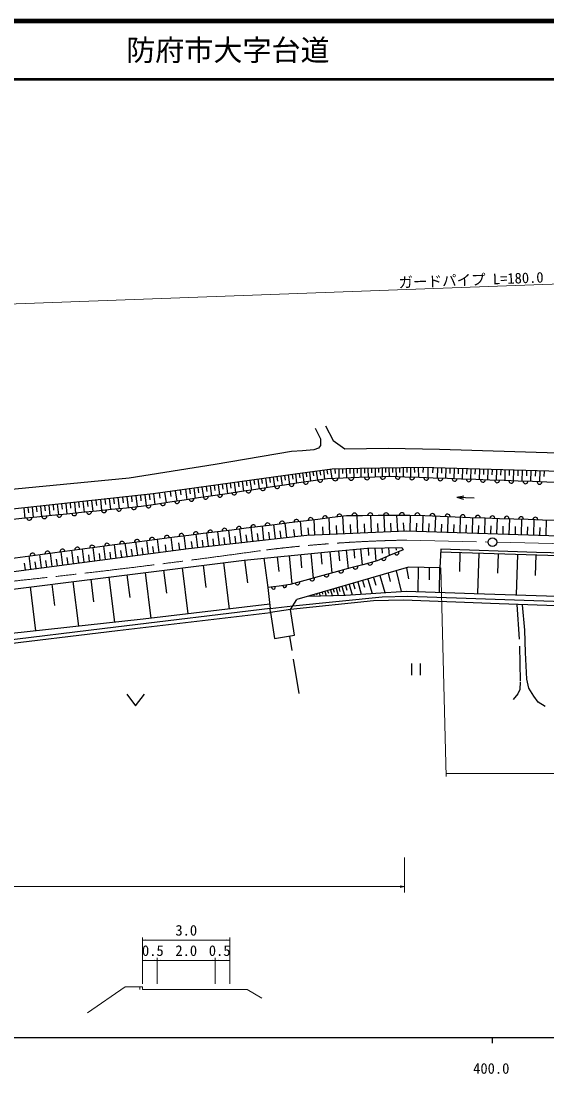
# Model space of a CAD drawing. Units: millimetres, scale not verified. Extents: x 40000 to 680000, y 20000 to 380000.
# Drawn here: x 386935 to 477420, y 198715 to 380000 of the extents above; entities that cross this region are included whole.
import ezdxf
from ezdxf.enums import TextEntityAlignment as Align

# ---------------------------------------------------------------- set-up
doc = ezdxf.new("R2010")
doc.units = ezdxf.units.MM
doc.header["$LTSCALE"] = 1000
doc.linetypes.add('CHAIN', pattern=[18.5, 12, -1.5, 3.5, -1.5])
doc.linetypes.add('DASHED', pattern=[7.5, 6, -1.5])
for name, color, linetype, lineweight in [('M-BGD', 7, 'Continuous', 25), ('M-BGD-EXST', 7, 'Continuous', 25), ('M-BMK', 2, 'CHAIN', 13), ('M-BMK-SRVR', 3, 'Continuous', 25), ('M-STR-HTXT', 7, 'Continuous', 13), ('M-TTL', 2, 'Continuous', 140), ('M-TTL-BAND', 7, 'Continuous', 25), ('M-TTL-LINE', 7, 'Continuous', 50)]:
    doc.layers.add(name, color=color, linetype=linetype, lineweight=lineweight)
doc.layers.add('M-TTL-TXT', color=7, linetype='Continuous')
doc.styles.add('ＭＳ ゴシック', font='')
doc.styles.get('ＭＳ ゴシック').set_extended_font_data('MS Gothic')

# ---------------------------------------------------------------- blocks, each defined once
blk = doc.blocks.new('open_arrow')
at = {"color": 0, "linetype": 'Continuous', "lineweight": -2}
blk.add_lwpolyline([(7.5, 1.25), (0, 0), (7.5, -1.25)], dxfattribs=at)

msp = doc.modelspace()

# ---------------------------------------------------------------- linework, layer by layer
at = {"layer": 'M-BGD'}
for p, q in [((440172, 302809), (440381, 301226)), ((440951, 302859), (440980, 302071)), ((441607, 302869), (441637, 301268)), ((442247, 302881), (442262, 302085)), ((442884, 302893), (442914, 301311)), ((443516, 302905), (443531, 302118)), ((444146, 302917), (444175, 301353)), ((444771, 302929), (444786, 302151)), ((445393, 302940), (445422, 301395)), ((446011, 302952), (446026, 302184)), ((446626, 302964), (446655, 301436)), ((447237, 302975), (447251, 302216)), ((447845, 302987), (447873, 301476)), ((448449, 302998), (448463, 302247)), ((449049, 303009), (449077, 301517)), ((449646, 303021), (449660, 302278)), ((450240, 303032), (450268, 301556)), ((450830, 303043), (450844, 302299)), ((451425, 303054), (451454, 301534)), ((452034, 303066), (452048, 302289)), ((452655, 303077), (452685, 301490)), ((453290, 303089), (453305, 302278)), ((453939, 303101), (453970, 301444)), ((454602, 303114), (454618, 302267)), ((455279, 303127), (455312, 301396)), ((456153, 302250), (456179, 303134)), ((456958, 301338), (457010, 303109)), ((457806, 302230), (457831, 303085)), ((458595, 303062), (458542, 301281)), ((459307, 303041), (459281, 302148)), ((460021, 303020), (459968, 301230)), ((460737, 302999), (460711, 302102)), ((461455, 302978), (461402, 301179)), ((462174, 302957), (462148, 302055)), ((462896, 302935), (462842, 301128)), ((463618, 302914), (463592, 302008)), ((464343, 302892), (464289, 301076)), ((465070, 302871), (465043, 301961)), ((465798, 302850), (465744, 301025)), ((466528, 302828), (466501, 301913)), ((467260, 302806), (467205, 300972)), ((467993, 302785), (467966, 301866)), ((468728, 302763), (468674, 300920)), ((426998, 301018), (427114, 300182)), ((427666, 301111), (427899, 299446)), ((428333, 301204), (428448, 300375)), ((428996, 301297), (429227, 299644)), ((429657, 301389), (429772, 300566)), ((430315, 301481), (430544, 299841)), ((430971, 301572), (431085, 300756)), ((431624, 301663), (431851, 300037)), ((432275, 301754), (432388, 300944)), ((432923, 301844), (433147, 300231)), ((433568, 301934), (433680, 301131)), ((434412, 300420), (434188, 302020)), ((434932, 301380), (434836, 302105)), ((435654, 300606), (435446, 302186)), ((436128, 301527), (436031, 302263)), ((436801, 300777), (436596, 302337)), ((439640, 301202), (437177, 300833)), ((437303, 301705), (437209, 302418)), ((437727, 302486), (437930, 300946)), ((438343, 302568), (438444, 301803)), ((438955, 302648), (439156, 301129)), ((439563, 302729), (439663, 301967)), ((442368, 301293), (439640, 301202)), ((445096, 301384), (442368, 301293)), ((447824, 301475), (445096, 301384)), ((450552, 301566), (447824, 301475)), ((452990, 301479), (450552, 301566)), ((455429, 301392), (452990, 301479)), ((457867, 301305), (455429, 301392)), ((460306, 301218), (457867, 301305)), ((462745, 301131), (460306, 301218)), ((465183, 301045), (462745, 301131)), ((467622, 300958), (465183, 301045)), ((470060, 300871), (467622, 300958)), ((469466, 302741), (469438, 301818)), ((470204, 302719), (470150, 300868)), ((470945, 302697), (470918, 301769)), ((471688, 302676), (471633, 300815)), ((472432, 302654), (472405, 301721)), ((473178, 302632), (473123, 300762)), ((473926, 302609), (473898, 301672)), ((474676, 302587), (474620, 300708)), ((475428, 302565), (475400, 301623)), ((476181, 302543), (476125, 300655)), ((476936, 302521), (476908, 301574)), ((413772, 297333), (413521, 299140)), ((414509, 298439), (414394, 299261)), ((415209, 299375), (415458, 297585)), ((415925, 299475), (416049, 298583)), ((416638, 299574), (416885, 297799)), ((417348, 299673), (417471, 298789)), ((418055, 299772), (418300, 298010)), ((418759, 299870), (418882, 298993)), ((419461, 299968), (419705, 298220)), ((420160, 300065), (420281, 299195)), ((420856, 300162), (421098, 298429)), ((421549, 300259), (421670, 299395)), ((422240, 300355), (422480, 298635)), ((422928, 300451), (423047, 299594)), ((423613, 300546), (423851, 298840)), ((424295, 300641), (424414, 299792)), ((427327, 299360), (424865, 298992)), ((424975, 300736), (425211, 299044)), ((425652, 300831), (425769, 299988)), ((426326, 300925), (426560, 299246)), ((429790, 299729), (427327, 299360)), ((432252, 300097), (429790, 299729)), ((434715, 300465), (432252, 300097)), ((437177, 300833), (434715, 300465)), ((472499, 300784), (470060, 300871)), ((474937, 300697), (472499, 300784)), ((477376, 300610), (474937, 300697)), ((479814, 300523), (477376, 300610)), ((398329, 297360), (398432, 296425)), ((399077, 297442), (399282, 295567)), ((399827, 297524), (399930, 296583)), ((400579, 297606), (400786, 295719)), ((401334, 297689), (401438, 296743)), ((402091, 297772), (402299, 295873)), ((402851, 297855), (402955, 296903)), ((403613, 297939), (403822, 296028)), ((404377, 298022), (404482, 297064)), ((405144, 298106), (405354, 296183)), ((405913, 298191), (406018, 297226)), ((406684, 298275), (406896, 296340)), ((407458, 298360), (407565, 297390)), ((408234, 298445), (408443, 296536)), ((408998, 298528), (409100, 297589)), ((410023, 296773), (409766, 298616)), ((410887, 297859), (410762, 298755)), ((411953, 297061), (411698, 298886)), ((415015, 297519), (412553, 297151)), ((412785, 298165), (412666, 299020)), ((417477, 297887), (415015, 297519)), ((419940, 298256), (417477, 297887)), ((422402, 298624), (419940, 298256)), ((424865, 298992), (422402, 298624)), ((461901, 298011), (463110, 298274)), ((461901, 298011), (463091, 297674)), ((461901, 298011), (464900, 297918)), ((387394, 296162), (387589, 294379)), ((388107, 296240), (388205, 295346)), ((388822, 296318), (389019, 294524)), ((389540, 296397), (389638, 295497)), ((390259, 296476), (390457, 294670)), ((390982, 296555), (391081, 295649)), ((391706, 296634), (391905, 294817)), ((392433, 296714), (392532, 295802)), ((393162, 296794), (393362, 294965)), ((393893, 296874), (393993, 295957)), ((394626, 296954), (394828, 295114)), ((395362, 297035), (395463, 296112)), ((396101, 297116), (396303, 295264)), ((396841, 297197), (396943, 296268)), ((399926, 295632), (397359, 295371)), ((397584, 297278), (397788, 295415)), ((402493, 295893), (399926, 295632)), ((405060, 296154), (402493, 295893)), ((407628, 296414), (405060, 296154)), ((410090, 296783), (407628, 296414)), ((412553, 297151), (410090, 296783)), ((387090, 294328), (384523, 294068)), ((389657, 294589), (387090, 294328)), ((392224, 294850), (389657, 294589)), ((394792, 295111), (392224, 294850)), ((397359, 295371), (394792, 295111)), ((433060, 293644), (435529, 293949)), ((434932, 293875), (435214, 291373)), ((435529, 293949), (437998, 294254)), ((437327, 294171), (437447, 291533)), ((437998, 294254), (440468, 294560)), ((440077, 291652), (439948, 294495)), ((440468, 294560), (442937, 294865)), ((442462, 291761), (442324, 294789)), ((442937, 294865), (445660, 294887)), ((444886, 291871), (444750, 294879)), ((445660, 294887), (448384, 294909)), ((447240, 291978), (447108, 294898)), ((448384, 294909), (451108, 294931)), ((449525, 292082), (449397, 294917)), ((451108, 294931), (453832, 294953)), ((451744, 292183), (451619, 294935)), ((453832, 294953), (456429, 294850)), ((453882, 292228), (453971, 294947)), ((456048, 292158), (456137, 294862)), ((456429, 294850), (459026, 294748)), ((458203, 292087), (458291, 294777)), ((459026, 294748), (461624, 294645)), ((460345, 292017), (460433, 294692)), ((461624, 294645), (464221, 294542)), ((462476, 291948), (462563, 294608)), ((464221, 294542), (466818, 294440)), ((464596, 291879), (464683, 294526)), ((466711, 291810), (466797, 294451)), ((466818, 294440), (469275, 294363)), ((468820, 291741), (468906, 294376)), ((469275, 294363), (471732, 294286)), ((470929, 291672), (471015, 294308)), ((471732, 294286), (474189, 294209)), ((473039, 291603), (473126, 294242)), ((474189, 294209), (476646, 294132)), ((475153, 291534), (475239, 294176)), ((476646, 294132), (479102, 294055)), ((477268, 291465), (477354, 294110)), ((418246, 291813), (420715, 292118)), ((419191, 289567), (418928, 291897)), ((420715, 292118), (423184, 292423)), ((421067, 289779), (420803, 292129)), ((422960, 289992), (422693, 292363)), ((423184, 292423), (425653, 292729)), ((424869, 290207), (424599, 292598)), ((425653, 292729), (428122, 293034)), ((426794, 290424), (426522, 292836)), ((428122, 293034), (430591, 293339)), ((428736, 290643), (428462, 293076)), ((429714, 290753), (429576, 291975)), ((430695, 290864), (430419, 293318)), ((430591, 293339), (433060, 293644)), ((431681, 290975), (431542, 292207)), ((432671, 291086), (432392, 293562)), ((433822, 292481), (433962, 291232)), ((436298, 292756), (436402, 291485)), ((438775, 292912), (438835, 291596)), ((441250, 291706), (441184, 293173)), ((443683, 291816), (443614, 293343)), ((446072, 291925), (446005, 293407)), ((448391, 292030), (448326, 293469)), ((450643, 292133), (450579, 293529)), ((452828, 292232), (452767, 293588)), ((454967, 292193), (455011, 293549)), ((457127, 292122), (457171, 293471)), ((459276, 292052), (459319, 293393)), ((461412, 291983), (461456, 293316)), ((463537, 291913), (463581, 293240)), ((465654, 291844), (465697, 293166)), ((467766, 291775), (467809, 293094)), ((469874, 291706), (469917, 293024)), ((471984, 291637), (472027, 292956)), ((474096, 291569), (474139, 292889)), ((476210, 291500), (476253, 292821)), ((403034, 289850), (405603, 290188)), ((405166, 287788), (404863, 290090)), ((405603, 290188), (408171, 290526)), ((407008, 288030), (406705, 290333)), ((408171, 290526), (410739, 290865)), ((408851, 288272), (408548, 290576)), ((410694, 288514), (410391, 290819)), ((410739, 290865), (413308, 291203)), ((412689, 291121), (412992, 288816)), ((413308, 291203), (415777, 291508)), ((414030, 290140), (414184, 288973)), ((414951, 291406), (415253, 289114)), ((415777, 291508), (418246, 291813)), ((416214, 290391), (416363, 289259)), ((417331, 289358), (417070, 291668)), ((418259, 289462), (418128, 290622)), ((420127, 289673), (419995, 290843)), ((422012, 289885), (421879, 291065)), ((423912, 290099), (423778, 291290)), ((425830, 290315), (425694, 291516)), ((427763, 290533), (427627, 291745)), ((390193, 288158), (392761, 288496)), ((392280, 286094), (391978, 288393)), ((392761, 288496), (395329, 288835)), ((394120, 286336), (393818, 288636)), ((395329, 288835), (397898, 289173)), ((395960, 286578), (395657, 288878)), ((397800, 286820), (397498, 289120)), ((397898, 289173), (400466, 289511)), ((399641, 287062), (399338, 289363)), ((400561, 287183), (400410, 288333)), ((400466, 289511), (403034, 289850)), ((401482, 287304), (401179, 289605)), ((402403, 287425), (402251, 288576)), ((403324, 287546), (403021, 289848)), ((404245, 287667), (404093, 288818)), ((406087, 287909), (405935, 289060)), ((407929, 288151), (407778, 289303)), ((409772, 288393), (409621, 289545)), ((411709, 289827), (411861, 288668)), ((436812, 288297), (437216, 284076)), ((438500, 288459), (438689, 286493)), ((440073, 288610), (440424, 284948)), ((441538, 288750), (441701, 287045)), ((442902, 288881), (443206, 285704)), ((444172, 289002), (444314, 287523)), ((445356, 289116), (445620, 286361)), ((446641, 289230), (446721, 287958)), ((447817, 289259), (447996, 287007)), ((449125, 288374), (449065, 289289)), ((450175, 289316), (450291, 287945)), ((452663, 288951), (450450, 288012)), ((451397, 289345), (451451, 288908)), ((462411, 285231), (462516, 288497)), ((465523, 281413), (465747, 288394)), ((469001, 284960), (469108, 288286)), ((385056, 287482), (387624, 287820)), ((387683, 285490), (387532, 286639)), ((387624, 287820), (390193, 288158)), ((388603, 285611), (388301, 287909)), ((389522, 285732), (389371, 286881)), ((390441, 285853), (390139, 288151)), ((391361, 285973), (391210, 287123)), ((393200, 286215), (393049, 287365)), ((395040, 286457), (394889, 287607)), ((396880, 286699), (396729, 287849)), ((398720, 286941), (398569, 288091)), ((422809, 278768), (421809, 286756)), ((425932, 283293), (425442, 287211)), ((428713, 287534), (429388, 282445)), ((430998, 287762), (431294, 285248)), ((433052, 287937), (433518, 283070)), ((434999, 288123), (435216, 285857)), ((448237, 287073), (445740, 286393)), ((450450, 288012), (448237, 287073)), ((472204, 281199), (472427, 288180)), ((475456, 284509), (475570, 288079)), ((405150, 284671), (405643, 280737)), ((408298, 285065), (409287, 277160)), ((411460, 285461), (411956, 281498)), ((414630, 285858), (415624, 277913)), ((418802, 282496), (418323, 286320)), ((440744, 285035), (438246, 284356)), ((443242, 285714), (440744, 285035)), ((445740, 286393), (443242, 285714)), ((450089, 284926), (450474, 283486)), ((451454, 285320), (452314, 281781)), ((453666, 283959), (453305, 285855)), ((455255, 281768), (455321, 285919)), ((457188, 283789), (457221, 285889)), ((458951, 281640), (458984, 285861)), ((392766, 279355), (392302, 283062)), ((395829, 283504), (396795, 275786)), ((398916, 283891), (399403, 280007)), ((402023, 284279), (403002, 276462)), ((433251, 282997), (431319, 282721)), ((435749, 283676), (433251, 282997)), ((438246, 284356), (435749, 283676)), ((442749, 282806), (442983, 281996)), ((443397, 282993), (443906, 281231)), ((444102, 283197), (444379, 282238)), ((444869, 283418), (445472, 281333)), ((445704, 283659), (446031, 282525)), ((446611, 283922), (447324, 281454)), ((447598, 284207), (447985, 282865)), ((448671, 284517), (449514, 281597)), ((389495, 274991), (388544, 282592)), ((431319, 282721), (429388, 282445)), ((429388, 282445), (429817, 278844)), ((436804, 281089), (436821, 281028)), ((437284, 281228), (437355, 280983)), ((437764, 281366), (437817, 281183)), ((438245, 281505), (438386, 281016)), ((438725, 281644), (438813, 281338)), ((439205, 281783), (439417, 281049)), ((439686, 281921), (439809, 281493)), ((440166, 282060), (440449, 281082)), ((440647, 282199), (440806, 281648)), ((441127, 282338), (441480, 281115)), ((441616, 282479), (441811, 281805)), ((442155, 282635), (442584, 281150))]:
    msp.add_line(p, q, dxfattribs=at)
at = {"layer": 'M-BGD', "linetype": 'DASHED'}
for p, q in [((429817, 278844), (433725, 279319)), ((433318, 278680), (429878, 278174)), ((434772, 264231), (433199, 274113))]:
    msp.add_line(p, q, dxfattribs=at)
at = {"layer": 'M-BGD'}
for points in [[(439317, 310291), (440644, 307784), (442646, 306331), (450104, 306480), (458956, 306302), (486685, 305413), (515161, 304773), (532998, 305093), (540557, 305293), (549235, 305973), (562713, 307133), (563793, 307313), (564513, 307773), (565413, 308792), (566812, 310652)], [(437566, 309908), (438476, 308047), (438459, 306917), (438138, 306472), (437283, 306151), (435359, 305973), (433471, 305884), (420328, 303646), (405540, 301302), (381119, 298929), (343664, 296037), (321796, 294340), (311829, 293654), (301105, 293690), (299976, 293844), (298667, 294295), (298017, 294566), (297196, 295694)], [(429728, 279591), (407966, 277002), (381638, 274136), (381302, 281685), (425311, 287195), (440316, 288693), (446521, 289227), (452441, 289370), (452663, 288951)], [(459149, 289095), (458984, 285861), (453618, 285946), (434411, 280398)], [(436323, 280950), (442754, 281155), (453208, 281839), (464925, 281432), (500518, 280291), (535198, 280546), (553207, 288700), (553207, 289014), (534544, 288025), (504966, 287796), (475606, 288470), (459149, 289095)], [(459124, 288606), (483061, 287840), (509460, 287250), (530982, 287545), (552637, 288442)], [(429878, 278174), (430559, 273699), (433995, 274237), (433318, 278680), (434411, 280398)], [(533332, 278842), (509053, 278636), (488882, 278997), (469180, 279642), (452722, 280318), (447584, 280180), (433318, 278680)], [(433725, 279319), (449097, 280880), (453514, 280987), (483513, 279921), (513510, 279147), (533736, 279366)], [(381624, 272423), (403554, 275072), (429878, 278174), (429817, 278844), (403248, 275636), (381563, 272993)]]:
    msp.add_lwpolyline(points, dxfattribs=at)
msp.add_lwpolyline([(379604, 295308), (379233, 293485), (379919, 286101), (381679, 284701), (415771, 289182), (436080, 291471), (453223, 292250), (481275, 291325), (497980, 290789), (518970, 291276), (536698, 291422), (551260, 291958), (559710, 292859), (560367, 294393), (560467, 302645), (560113, 303023), (519216, 302028), (499557, 301853), (455968, 303140), (445202, 302964), (440463, 302847), (434086, 302006), (409649, 298600)], close=True, dxfattribs=at)
at = {"layer": 'M-BGD', "linetype": 'DASHED'}
for points in [[(472255, 279541), (472714, 272389), (472824, 266240), (472742, 264922), (472412, 264153), (471589, 263193)], [(477134, 261985), (475899, 262699), (475185, 263742), (474334, 265114), (473977, 266706), (473730, 271291), (473593, 275106), (473229, 279509)]]:
    msp.add_lwpolyline(points, dxfattribs=at)
at = {"layer": 'M-BGD'}
for centre, radius, start, end in [((438406, 301033), 415, 190.60992, 6.40068), ((441002, 301306), 459, 189.26406, 354.55773), ((443730, 301397), 459, 189.26412, 354.55641), ((446458, 301488), 459, 189.26343, 354.55839), ((449186, 301579), 459, 189.26349, 354.55708), ((451771, 301529), 407, 178.90975, 357.01074), ((454210, 301442), 407, 178.909, 357.01145), ((456648, 301355), 407, 178.90975, 357.01074), ((459087, 301268), 407, 178.9076, 357.01143), ((461526, 301182), 407, 178.90836, 357.01073), ((463964, 301095), 407, 178.9076, 357.01143), ((466403, 301008), 407, 178.90836, 357.01073), ((426094, 299191), 415, 190.6112, 6.40077), ((428556, 299560), 415, 190.60992, 6.40068), ((431019, 299928), 415, 190.61141, 6.40055), ((433481, 300296), 415, 190.60971, 6.40089), ((435944, 300664), 415, 190.61073, 6.40145), ((468841, 300921), 407, 178.90904, 357.01), ((471280, 300834), 407, 178.90979, 357.0093), ((473718, 300747), 407, 178.909, 357.01145), ((476157, 300660), 407, 178.90975, 357.01074), ((413781, 297350), 415, 190.60992, 6.40068), ((416244, 297718), 415, 190.61141, 6.40055), ((418706, 298087), 415, 190.60923, 6.40157), ((421169, 298455), 415, 190.61141, 6.40055), ((423631, 298823), 415, 190.60992, 6.40068), ((398639, 295533), 431, 189.94777, 1.65065), ((401206, 295793), 431, 189.94777, 1.65065), ((403774, 296054), 431, 189.94829, 1.65), ((406341, 296315), 431, 189.94829, 1.65), ((408857, 296613), 415, 190.61133, 6.39927), ((411319, 296982), 415, 190.61073, 6.40145), ((388370, 294490), 431, 189.94829, 1.65), ((390938, 294751), 431, 189.94829, 1.65), ((393505, 295011), 431, 189.94777, 1.65065), ((396072, 295272), 431, 189.94919, 1.64923), ((431828, 293477), 415, 9.10623, 184.98646), ((434297, 293782), 415, 9.10475, 184.98657), ((436766, 294087), 415, 9.10499, 184.98771), ((439235, 294392), 415, 9.10493, 184.9864), ((441704, 294697), 415, 9.10493, 184.9864), ((444299, 294818), 458, 7.69464, 173.2305), ((447023, 294840), 458, 7.69457, 173.23184), ((449746, 294862), 458, 7.69519, 173.23121), ((452470, 294884), 458, 7.69519, 173.23121), ((455129, 294867), 435, 2.30628, 173.16959), ((457726, 294764), 435, 2.30565, 173.16885), ((460324, 294662), 435, 2.30628, 173.16959), ((462921, 294559), 435, 2.30636, 173.16819), ((465518, 294456), 435, 2.30622, 173.16964), ((468047, 294391), 410, 359.57443, 176.84173), ((470503, 294315), 410, 359.57661, 176.8396), ((472960, 294238), 410, 359.57587, 176.84029), ((475417, 294161), 410, 359.57518, 176.84103), ((417013, 291646), 415, 9.10475, 184.98657), ((419482, 291951), 415, 9.10493, 184.9864), ((421951, 292256), 415, 9.10641, 184.98629), ((424420, 292561), 415, 9.10544, 184.98571), ((426890, 292866), 415, 9.10692, 184.9856), ((429359, 293172), 415, 9.10544, 184.98571), ((401754, 289648), 433, 11.87566, 183.13088), ((404323, 289986), 433, 11.87689, 183.12965), ((406891, 290324), 433, 11.87692, 183.13093), ((409460, 290663), 433, 11.87547, 183.13106), ((412028, 291001), 433, 11.87711, 183.13074), ((414544, 291341), 415, 9.10475, 184.98657), ((388913, 287956), 433, 11.87707, 183.12946), ((391481, 288295), 433, 11.87759, 183.13009), ((394049, 288633), 433, 11.87692, 183.13093), ((396618, 288971), 433, 11.87689, 183.12965), ((399186, 289309), 433, 11.87711, 183.13074), ((451557, 288482), 401, 203.09493, 22.90325), ((446980, 286765), 433, 199.54157, 10.88667), ((449344, 287543), 401, 203.09493, 22.90325), ((439487, 284727), 433, 199.54079, 10.88651), ((441984, 285406), 433, 199.54229, 10.88629), ((444482, 286085), 433, 199.54107, 10.88588), ((432295, 282792), 332, 176.35491, 19.9043), ((434491, 283368), 433, 199.54092, 10.88767), ((436989, 284048), 433, 199.54079, 10.88651), ((430363, 282516), 332, 176.35458, 19.90662)]:
    msp.add_arc(centre, radius, start, end, dxfattribs=at)
at = {"layer": 'M-BGD-EXST'}
for p, q in [((454092, 269371), (454092, 267371)), ((455592, 269371), (455592, 267371)), ((405149, 264097), (406649, 262097)), ((406649, 262097), (408149, 264097))]:
    msp.add_line(p, q, dxfattribs=at)
at = {"layer": 'M-BMK'}
for p, q in [((453289, 290630), (467282, 290298)), ((468782, 290263), (504321, 289455))]:
    msp.add_line(p, q, dxfattribs=at)
for centre, radius, start, end in [((457477, 57028), 233640, 91.02694, 96.95646), ((244102, 1608405), 1332374, 275.83316, 277.98469)]:
    msp.add_arc(centre, radius, start, end, dxfattribs=at)
at = {"layer": 'M-BMK-SRVR'}
msp.add_circle((468032, 290280), 750, dxfattribs=at)
at = {"layer": 'M-STR-HTXT'}
for p, q in [((513137, 335994), (376383, 330943)), ((459173, 285847), (460108, 249954)), ((460095, 250454), (553675, 250532)), ((452928, 235960), (452928, 229960)), ((303555, 230960), (452928, 230960)), ((407858, 214234), (407858, 222234)), ((407858, 221734), (408358, 221818)), ((422858, 221734), (407858, 221734)), ((422858, 221734), (422358, 221818)), ((422858, 214234), (422858, 222234)), ((407858, 218234), (408358, 218318)), ((410358, 218234), (407858, 218234)), ((410358, 218234), (409858, 218318)), ((410358, 214234), (410358, 218734)), ((410358, 218234), (410858, 218318)), ((420358, 218234), (410358, 218234)), ((420358, 218234), (419858, 218318)), ((420358, 214234), (420358, 218734)), ((420358, 218234), (420858, 218318)), ((422858, 218234), (420358, 218234)), ((422858, 218234), (422358, 218318)), ((404858, 213734), (398358, 209234)), ((406358, 213734), (404858, 213734)), ((407358, 213734), (406358, 213734)), ((407358, 213734), (407858, 213734)), ((407358, 213734), (407358, 213234)), ((407858, 213234), (407858, 213734)), ((410358, 213234), (407858, 213234)), ((415358, 213234), (410358, 213234)), ((415358, 213234), (420358, 213234)), ((420358, 213234), (422858, 213234)), ((422858, 213234), (424358, 213234)), ((424358, 213234), (425858, 213234)), ((425858, 213234), (428358, 211734))]:
    msp.add_line(p, q, dxfattribs=at)
at = {"layer": 'M-TTL'}
msp.add_line((680000, 380000), (40000, 380000), dxfattribs=at)
at = {"layer": 'M-TTL-BAND'}
for p, q in [((40000, 205000), (579000, 205000)), ((468000, 205000), (468000, 204000))]:
    msp.add_line(p, q, dxfattribs=at)
at = {"layer": 'M-TTL-LINE'}
msp.add_line((40000, 370000), (680000, 370000), dxfattribs=at)

# ---------------------------------------------------------------- block references
at = {"layer": 'M-STR-HTXT', "xscale": 100, "yscale": 100, "rotation": 180}
msp.add_blockref('open_arrow', (452928, 230960), dxfattribs=at)

# ---------------------------------------------------------------- texts
at = {"layer": 'M-STR-HTXT', "style": 'ＭＳ ゴシック'}
msp.add_text('ガードパイプ L=180.0', height=1833, rotation=2.114, dxfattribs=at).set_placement((464359, 335443), align=Align.MIDDLE_CENTER)
for s, p in [('3.0', (415358, 221984)), ('0.5', (409608, 218484)), ('2.0', (415358, 218484)), ('0.5', (421108, 218484))]:
    msp.add_text(s, height=1833, dxfattribs=at).set_placement(p, align=Align.BOTTOM_CENTER)
at = {"layer": 'M-TTL-BAND', "style": 'ＭＳ ゴシック'}
msp.add_text('400.0', height=1833, dxfattribs=at).set_placement((467844, 198195), align=Align.BOTTOM_CENTER)
at = {"layer": 'M-TTL-TXT', "style": 'ＭＳ ゴシック'}
msp.add_text('防府市大字台道', height=3666, dxfattribs=at).set_placement((405024, 375000), align=Align.MIDDLE_LEFT)

doc.saveas('drawing.dxf')
